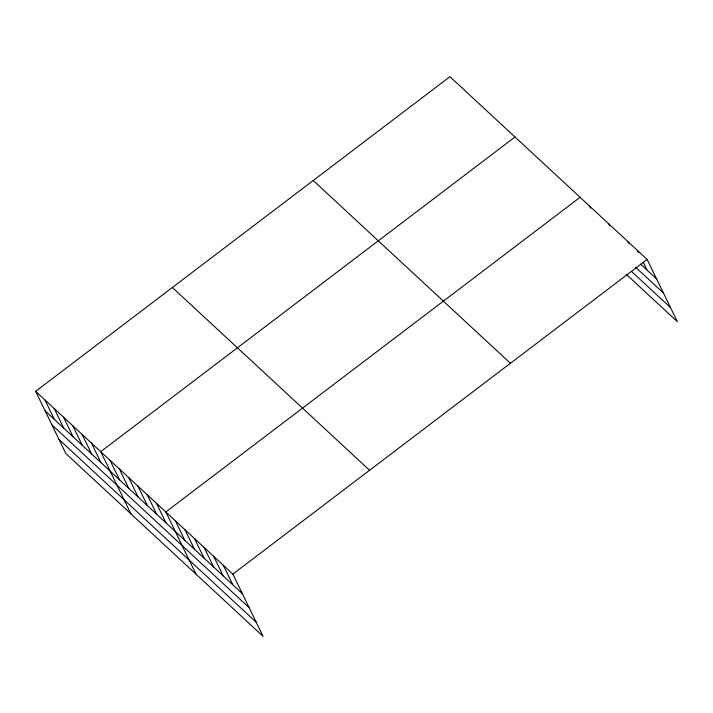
<?xml version="1.0" encoding="UTF-8"?>
<svg xmlns="http://www.w3.org/2000/svg" width="713" height="713" viewBox="0 0 713 713"><rect width="100%" height="100%" fill="white"/><g stroke="black" fill="none" stroke-linecap="round" stroke-linejoin="round"><path stroke-width="1.07" d="M35.65 391.348L232.866 574.108L263.079 636.317L65.854 453.557L35.65 391.348L449.921 76.683L647.146 259.443L677.35 321.652L626.264 274.309M515.009 136.994L100.729 451.659L130.942 513.868M580.088 197.305L165.817 511.97L196.022 574.179M232.866 574.108L647.146 259.443M640.666 264.184L656.628 278.979M635.524 267.17L663.464 293.061M632.19 272.063L670.514 307.57M313.212 180.523L510.437 363.282M172.359 287.508L369.584 470.268M45.133 410.884L242.358 593.644M51.978 424.966L249.194 607.726M59.019 439.475L256.234 622.235M637.565 250.566L638.509 252.518M643.251 262.286L647.048 270.102M627.984 241.689L628.937 243.641M608.822 223.935L609.775 225.887M589.669 206.182L590.614 208.134M223.294 565.231L232.777 584.767M213.713 556.354L223.196 575.89M204.132 547.477L213.615 567.013M194.551 538.6L204.034 558.136M184.97 529.723L194.462 549.26M175.398 520.846L184.881 540.383M156.521 503.351L166.004 522.887M147.217 494.742L156.708 514.269M137.921 486.123L147.404 505.66M128.625 477.505L138.108 497.041M119.329 468.896L128.812 488.423M110.034 460.277L119.517 479.813M91.433 443.04L100.916 462.577M82.138 434.431L91.62 453.958M72.842 425.813L82.325 445.349M63.546 417.194L73.029 436.73M54.241 408.576L63.733 428.112M44.946 399.966L54.429 419.494"/></g></svg>
